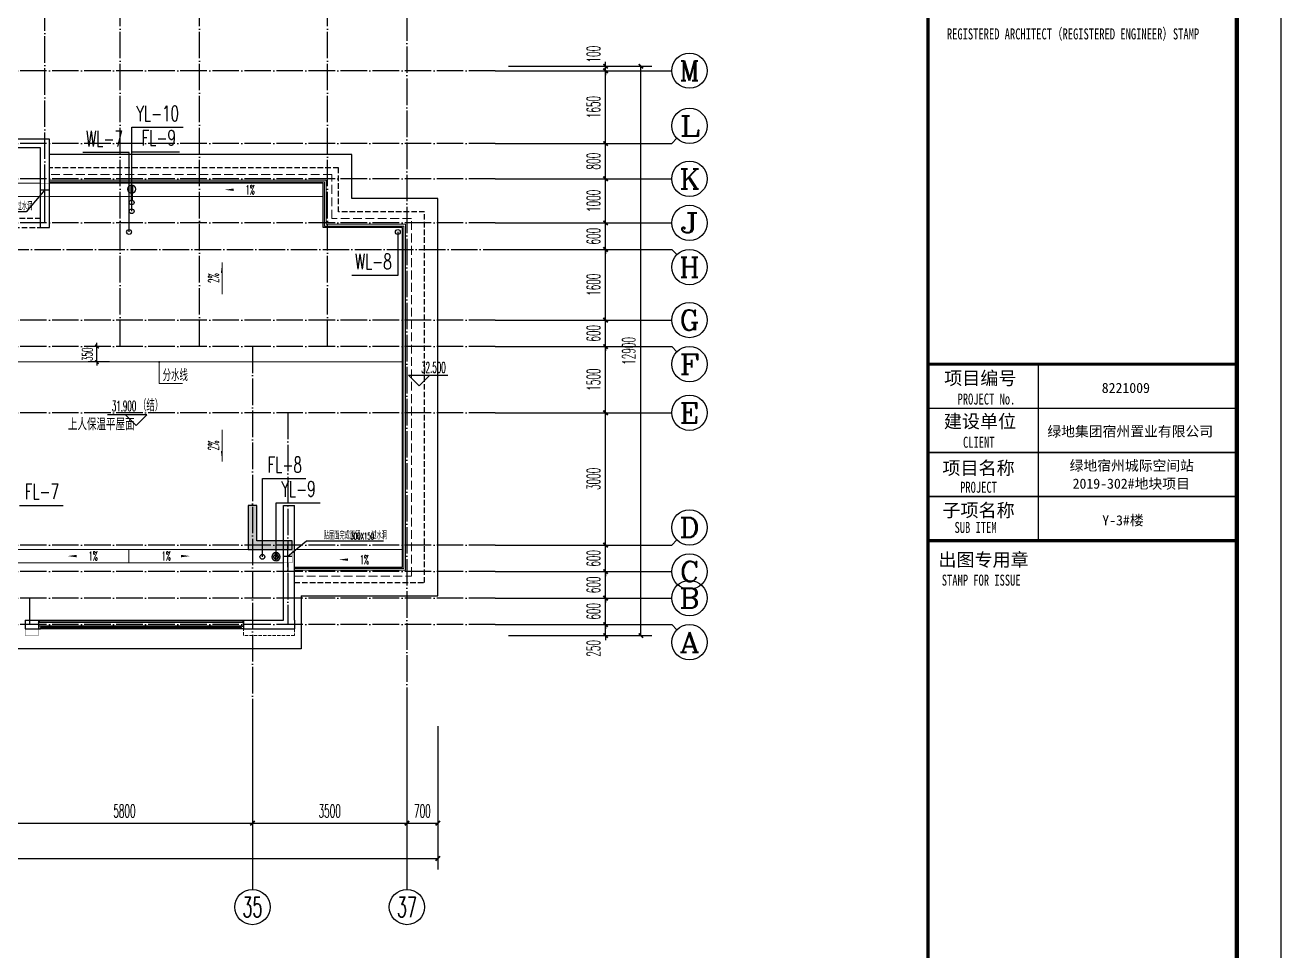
# Model space of a CAD drawing. Extents: x 27938 to 1507990, y 110129 to 923079.
# Drawn here: x 1046932 to 1075380, y 279221 to 300198 of the extents above; entities that cross this region are included whole.
import ezdxf
from ezdxf.enums import TextEntityAlignment as Align

# ---------------------------------------------------------------- set-up
doc = ezdxf.new("R2010")
doc.units = 0
doc.header["$LTSCALE"] = 1000
doc.header["$MEASUREMENT"] = 0
for name, pattern in [('#P_--_20B1_001_t3$0$DASH', [0.35, 0.25, -0.1]), ('__DASH', [0.35, 0.25, -0.1]), ('DASH', [0.35, 0.25, -0.1]), ('DOTE', [2.42, 2, -0.2, 0.02, -0.2])]:
    doc.linetypes.add(name, pattern=pattern)
for name, color, linetype in [('3-栏杆1', 135, 'Continuous'), ('AXIS', 3, 'Continuous'), ('AXIS_TEXT', 7, 'Continuous'), ('DIM_ELEV', 3, 'Continuous'), ('DIM_LEAD', 3, 'Continuous'), ('DIM_废水', 31, 'Continuous'), ('DIM_污水', 2, 'Continuous'), ('DIM_雨水', 4, 'Continuous'), ('DOTE', 1, 'Continuous'), ('EQUIP_雨水斗', 7, 'Continuous'), ('PIPE-雨水', 4, 'TG_Y'), ('PUB_HATCH', 8, 'Continuous'), ('PUB_TEXT', 4, 'Continuous'), ('ROOF', 4, 'Continuous'), ('S-COLU-LINE1', 6, 'Continuous'), ('VPIPE-废水', 31, 'Continuous'), ('VPIPE-污水', 2, 'W'), ('VPIPE-雨水', 4, 'Y'), ('WALL', 9, 'Continuous'), ('WINDOW', 4, 'Continuous'), ('图框', 140, 'Continuous'), ('图签文字', 147, 'Continuous'), ('机电标识类', 1, 'Continuous'), ('污水', 3, 'Continuous'), ('看线', 251, 'Continuous'), ('铝合金', 144, 'Continuous')]:
    doc.layers.add(name, color=color, linetype=linetype)
doc.layers.add('yichutu', color=7, linetype='Continuous', true_color=0xffffff, plot=False)
for name, color, linetype, lineweight in [('图签', 147, 'Continuous', 18), ('平面-排水沟', 86, 'Continuous', 15), ('平面-栏杆', 135, 'Continuous', 15), ('平面-看线', 45, 'Continuous', 15)]:
    doc.layers.add(name, color=color, linetype=linetype, lineweight=lineweight)
doc.styles.add('_TCH_AXIS', font='COMPLEX', dxfattribs={"bigfont": 'GBCBIG'})
doc.styles.add('_TCH_DIM', font='SIMPLEX.shx', dxfattribs={"width": 0.7, "bigfont": 'GBCBIG.shx'})
doc.styles.add('_TCH_DIM_T3', font='SIMPLEX.shx', dxfattribs={"width": 0.494118, "bigfont": 'GBCBIG.shx'})
doc.styles.add('_TWT_SERIAL', font='SIMPLEX', dxfattribs={"width": 0.8, "height": 3.5, "bigfont": 'HZTXT'})
doc.styles.add('COMPLEX', font='COMPLEX')
doc.styles.add('DIM_FONT_T3', font='SIMPLEX', dxfattribs={"width": 0.705882, "bigfont": 'GBCBIG'})
doc.styles.get("Standard").update_dxf_attribs({"font": 'gbenor.shx', "bigfont": 'gbcbig.shx'})
doc.styles.add('TG_LINETYPE', font='SIMPLEX', dxfattribs={"width": 0.8, "height": 3, "bigfont": 'HZTXT'})
doc.styles.add('宋体', font='', dxfattribs={"height": 50})
doc.styles.add('建筑图签-1', font='simhei.ttf', dxfattribs={"width": 0.7})
doc.styles.get('宋体').set_extended_font_data('SimSun')
doc.linetypes.add('TG_Y', pattern='A,2,-0.229,["Y",TG_LINETYPE,S=0.1,R=0,X=-0.229,Y=-0.15],0', length=2.229)
doc.linetypes.add('W', pattern='A,3,-0.2,["W",Standard,S=0.25,R=0,X=-0.1,Y=-0.115],-0.2', length=3.4)
doc.linetypes.add('Y', pattern='A,3,-0.2,["Y",Standard,S=0.25,R=0,X=-0.1,Y=-0.115],-0.2', length=3.4)
doc.dimstyles.new('_TCH_ARCH&&100', dxfattribs={"dimtxt": 297.5, "dimasz": 100, "dimexe": 250, "dimexo": 300, "dimgap": 126.25, "dimtad": 1, "dimdec": 0, "dimzin": 0, "dimdsep": 46, "dimtxsty": '_TCH_DIM_T3', "dimblk": 'ARCHTICK', "dimcen": 0.09, "dimclrt": 4, "dimazin": 2, "dimtfac": 1, "dimtdec": 0, "dimtix": 1, "dimtmove": 2, "dimatfit": 3, "dimfxl": 100, "dimtolj": 1, "dimtzin": 0, "dimarcsym": 0})
doc.dimstyles.new('_TCH_ARCH&&80', dxfattribs={"dimtxt": 238, "dimasz": 80, "dimexe": 200, "dimexo": 240, "dimgap": 101, "dimtad": 1, "dimdec": 0, "dimzin": 0, "dimdsep": 46, "dimtxsty": '_TCH_DIM_T3', "dimblk": 'ARCHTICK', "dimcen": 0.09, "dimclrt": 4, "dimazin": 2, "dimtfac": 1, "dimtdec": 0, "dimtix": 1, "dimtmove": 2, "dimatfit": 3, "dimfxl": 100, "dimtolj": 1, "dimtzin": 0, "dimarcsym": 0})

# ---------------------------------------------------------------- blocks, each defined once
blk = doc.blocks.new('TK')
at = {"layer": '图框'}
blk.add_lwpolyline([(465375, 548714), (549475, 548714), (549475, 489314), (465375, 489314)], close=True, dxfattribs=at)
blk.add_lwpolyline([(465375, 548714), (549475, 548714), (549475, 489314), (465375, 489314)], close=True, dxfattribs=at)
at = {"layer": '图框', "const_width": 100}
blk.add_lwpolyline([(548475, 490314), (548475, 547714), (467875, 547714), (467875, 490314)], close=True, dxfattribs=at)
at = {"layer": '图框'}
for points, const_width in [([(541480, 490314), (541480, 547714)], 70), ([(541480, 525414), (548480, 525414)], 70), ([(541480, 525414), (548480, 525414)], 70), ([(543980, 521414), (543980, 525414)], 35), ([(541480, 524414), (548480, 524414)], 35), ([(541480, 523414), (548480, 523414)], 35), ([(541480, 522414), (548480, 522414)], 35), ([(548480, 521414), (541480, 521414)], 70)]:
    blk.add_lwpolyline(points, dxfattribs=dict(at, const_width=const_width))
at = {"layer": '图框', "style": '建筑图签-1', "width": 0.7}
for s, p in [('REGISTERED ARCHITECT（REGISTERED ENGINEER）STAMP', (541909, 532772)), ('PROJECT No.', (542150, 524499, -1799)), ('CLIENT', (542274, 523520)), ('PROJECT', (542209, 522500)), ('SUB ITEM', (542082, 521589)), ('STAMP FOR ISSUE', (541793, 520395))]:
    blk.add_text(s, height=250, dxfattribs=at).set_placement(p)
at = {"layer": '图签', "color": 2, "style": '宋体'}
for s, height, p in [('8221009', 229.3, (545417, 524761)), ('绿地集团宿州置业有限公司', 229.34, (544185, 523776)), ('绿地宿州城际空间站', 229.3, (544690, 523001)), ('2019-302#地块项目', 229.34, (544757, 522592)), ('Y-3#楼', 229.3, (545429, 521761))]:
    blk.add_text(s, height=height, dxfattribs=at).set_placement(p)
at = {"layer": '图签文字', "color": 7, "style": '建筑图签-1'}
for s, p in [('项目编号', (541848, 524946)), ('建设单位', (541840, 523969)), ('项目名称', (541807, 522911)), ('子项名称', (541807, 521954)), ('出图专用章', (541716, 520832))]:
    blk.add_text(s, height=300, dxfattribs=at).set_placement(p)
blk = doc.blocks.new('GDGDGDSDA')
at = {"layer": 'DOTE', "color": 0, "linetype": 'DOTE', "ltscale": 0.3}
for p, q in [((461135, 370658), (461135, 376108)), ((462835, 367858), (462835, 376108)), ((464635, 367858), (464635, 376108)), ((467535, 367858), (467535, 376108)), ((469335, 376108), (469335, 359558)), ((471335, 374108), (417335, 374108)), ((471335, 372458), (417335, 372458)), ((471335, 371658), (417335, 371658)), ((471335, 370658), (417335, 370658)), ((417335, 370059), (471335, 370059)), ((471335, 368458), (417335, 368458)), ((471335, 367858), (417335, 367858)), ((465835, 367858), (465835, 359558)), ((471335, 366358), (417335, 366358)), ((471335, 363358), (417335, 363358)), ((466635, 363358), (466635, 362758)), ((471335, 362758), (417335, 362758)), ((471335, 362158), (417335, 362158)), ((460785, 362158), (460785, 361558)), ((471335, 361558), (417335, 361558))]:
    blk.add_line(p, q, dxfattribs=at)
blk = doc.blocks.new('GDGDGDGRGD')
at = {"linetype": '__DASH', "ltscale": 0.1}
blk.add_wipeout([(428917, 296115), (428717, 296115), (428717, 295815), (428917, 295815)], dxfattribs=at).dxf.layer = '污水'
at = {"layer": '机电标识类', "color": 250, "linetype": 'DASH', "ltscale": 400}
for p, q in [((428817, 295715), (428817, 296215)), ((428917, 295965), (428717, 295965))]:
    blk.add_line(p, q, dxfattribs=at)
at = {"layer": '污水', "linetype": '__DASH', "ltscale": 0.1, "const_width": 10}
blk.add_lwpolyline([(428917, 296115), (428717, 296115), (428717, 295815), (428917, 295815)], close=True, dxfattribs=at)
blk = doc.blocks.new('FGSDFHGFDADW')
at = {"layer": 'PUB_HATCH'}
blk.add_hatch(color=256, dxfattribs=at).paths.add_polyline_path([(582117, 288316), (583116, 288315), (583117, 288515), (582317, 288515), (582318, 289315), (582118, 289315)])
at = {"layer": 'S-COLU-LINE1'}
for p, q in [((582118, 289315), (582117, 288316)), ((582318, 289315), (582118, 289315)), ((582317, 288515), (582318, 289315)), ((583117, 288515), (582317, 288515)), ((583116, 288315), (583117, 288515)), ((582117, 288316), (583116, 288315))]:
    blk.add_line(p, q, dxfattribs=at)
blk = doc.blocks.new('yct-841-594-84100-59399.9999999999-100-1000.0')
at = {"layer": 'yichutu', "color": 7, "true_color": 0xffffff}
blk.add_lwpolyline([(0, 0), (0, 59400), (84100, 59400), (84100, 0)], close=True, dxfattribs=at)
blk = doc.blocks.new('_ArchTick')
at = {"color": 0, "linetype": 'ByBlock', "const_width": 0.4}
blk.add_lwpolyline([(-0.5, -0.5), (0.5, 0.5)], dxfattribs=at)
blk = doc.blocks.new('*D625')
at = {"layer": 'AXIS', "color": 0, "lineweight": -2}
for p, q in [((1055582, 284315), (1055582, 281865)), ((1056282, 284315), (1056282, 281865)), ((1055582, 282115), (1056282, 282115))]:
    blk.add_line(p, q, dxfattribs=at)
at = {"layer": 'Defpoints', "color": 0}
for p in [(1055582, 284615), (1056282, 284615), (1056282, 282115)]:
    blk.add_point(p, dxfattribs=at)
at = {"layer": 'AXIS', "color": 0, "lineweight": -2, "xscale": 100, "yscale": 100, "zscale": 100, "rotation": 180}
blk.add_blockref('_ArchTick', (1055582, 282115), dxfattribs=at)
at = {"layer": 'AXIS', "color": 0, "lineweight": -2, "xscale": 100, "yscale": 100, "zscale": 100}
blk.add_blockref('_ArchTick', (1056282, 282115), dxfattribs=at)
at = {"layer": 'AXIS', "color": 4, "insert": (1055932, 282390), "char_height": 297.5, "attachment_point": 5, "style": '_TCH_DIM_T3'}
blk.add_mtext('\\A1;700', dxfattribs=at)
blk = doc.blocks.new('*D626')
at = {"layer": 'AXIS', "color": 0, "lineweight": -2}
for p, q in [((1052082, 284315), (1052082, 281865)), ((1055582, 284315), (1055582, 281865)), ((1052082, 282115), (1055582, 282115))]:
    blk.add_line(p, q, dxfattribs=at)
at = {"layer": 'Defpoints', "color": 0}
for p in [(1052082, 284615), (1055582, 284615), (1055582, 282115)]:
    blk.add_point(p, dxfattribs=at)
at = {"layer": 'AXIS', "color": 0, "lineweight": -2, "xscale": 100, "yscale": 100, "zscale": 100, "rotation": 180}
blk.add_blockref('_ArchTick', (1052082, 282115), dxfattribs=at)
at = {"layer": 'AXIS', "color": 0, "lineweight": -2, "xscale": 100, "yscale": 100, "zscale": 100}
blk.add_blockref('_ArchTick', (1055582, 282115), dxfattribs=at)
at = {"layer": 'AXIS', "color": 4, "insert": (1053832, 282390), "char_height": 297.5, "attachment_point": 5, "style": '_TCH_DIM_T3'}
blk.add_mtext('\\A1;3500', dxfattribs=at)
blk = doc.blocks.new('*D627')
at = {"layer": 'AXIS', "color": 0, "lineweight": -2}
for p, q in [((1046282, 284315), (1046282, 281865)), ((1052082, 284315), (1052082, 281865)), ((1046282, 282115), (1052082, 282115))]:
    blk.add_line(p, q, dxfattribs=at)
at = {"layer": 'Defpoints', "color": 0}
for p in [(1046282, 284615), (1052082, 284615), (1052082, 282115)]:
    blk.add_point(p, dxfattribs=at)
at = {"layer": 'AXIS', "color": 0, "lineweight": -2, "xscale": 100, "yscale": 100, "zscale": 100, "rotation": 180}
blk.add_blockref('_ArchTick', (1046282, 282115), dxfattribs=at)
at = {"layer": 'AXIS', "color": 0, "lineweight": -2, "xscale": 100, "yscale": 100, "zscale": 100}
blk.add_blockref('_ArchTick', (1052082, 282115), dxfattribs=at)
at = {"layer": 'AXIS', "color": 4, "insert": (1049182, 282390), "char_height": 297.5, "attachment_point": 5, "style": '_TCH_DIM_T3'}
blk.add_mtext('\\A1;5800', dxfattribs=at)
blk = doc.blocks.new('*D632')
at = {"layer": 'Defpoints', "color": 0}
for p in [(1048560, 292915), (1049082, 292915), (1049082, 292565)]:
    blk.add_point(p, dxfattribs=at)
at = {"layer": '平面-排水沟', "color": 0, "lineweight": -2}
for p, q in [((1048842, 292915), (1048360, 292915)), ((1048560, 292915), (1048560, 292995)), ((1048560, 292565), (1048560, 292915)), ((1048842, 292565), (1048360, 292565)), ((1048560, 292565), (1048560, 292485))]:
    blk.add_line(p, q, dxfattribs=at)
at = {"layer": '平面-排水沟', "color": 0, "lineweight": -2, "xscale": 80, "yscale": 80, "zscale": 80}
for p, rotation in [((1048560, 292915), 270), ((1048560, 292565), 90)]:
    blk.add_blockref('_ArchTick', p, dxfattribs=dict(at, rotation=rotation))
at = {"layer": '平面-排水沟', "color": 4, "insert": (1048340, 292740), "char_height": 238, "attachment_point": 5, "rotation": 90, "style": '_TCH_DIM_T3'}
blk.add_mtext('\\A1;350', dxfattribs=at)
blk = doc.blocks.new('*D634')
at = {"layer": 'AXIS', "color": 0, "lineweight": -2}
for p, q in [((1057882, 286615), (1060332, 286615)), ((1060082, 286615), (1060082, 286715)), ((1060082, 286365), (1060082, 286615)), ((1057882, 286365), (1060332, 286365)), ((1060082, 286365), (1060082, 286265))]:
    blk.add_line(p, q, dxfattribs=at)
at = {"layer": 'Defpoints', "color": 0}
for p in [(1057582, 286615), (1060082, 286615), (1057582, 286365)]:
    blk.add_point(p, dxfattribs=at)
at = {"layer": 'AXIS', "color": 0, "lineweight": -2, "xscale": 100, "yscale": 100, "zscale": 100}
for p, rotation in [((1060082, 286615), 270), ((1060082, 286365), 90)]:
    blk.add_blockref('_ArchTick', p, dxfattribs=dict(at, rotation=rotation))
at = {"layer": 'AXIS', "color": 4, "insert": (1059807, 286076), "char_height": 297.5, "attachment_point": 5, "rotation": 90, "style": '_TCH_DIM_T3'}
blk.add_mtext('\\A1;250', dxfattribs=at)
blk = doc.blocks.new('*D635')
at = {"layer": 'AXIS', "color": 0, "lineweight": -2}
for p, q in [((1057882, 287215), (1060332, 287215)), ((1060082, 287215), (1060082, 287315)), ((1060082, 286615), (1060082, 287215)), ((1057882, 286615), (1060332, 286615)), ((1060082, 286615), (1060082, 286515))]:
    blk.add_line(p, q, dxfattribs=at)
at = {"layer": 'Defpoints', "color": 0}
for p in [(1057582, 287215), (1060082, 287215), (1057582, 286615)]:
    blk.add_point(p, dxfattribs=at)
at = {"layer": 'AXIS', "color": 0, "lineweight": -2, "xscale": 100, "yscale": 100, "zscale": 100}
for p, rotation in [((1060082, 287215), 270), ((1060082, 286615), 90)]:
    blk.add_blockref('_ArchTick', p, dxfattribs=dict(at, rotation=rotation))
at = {"layer": 'AXIS', "color": 4, "insert": (1059807, 286915), "char_height": 297.5, "attachment_point": 5, "rotation": 90, "style": '_TCH_DIM_T3'}
blk.add_mtext('\\A1;600', dxfattribs=at)
blk = doc.blocks.new('*D636')
at = {"layer": 'AXIS', "color": 0, "lineweight": -2}
for p, q in [((1060082, 287815), (1060082, 287915)), ((1057882, 287815), (1060332, 287815)), ((1060082, 287215), (1060082, 287815)), ((1057882, 287215), (1060332, 287215)), ((1060082, 287215), (1060082, 287115))]:
    blk.add_line(p, q, dxfattribs=at)
at = {"layer": 'Defpoints', "color": 0}
for p in [(1057582, 287815), (1060082, 287815), (1057582, 287215)]:
    blk.add_point(p, dxfattribs=at)
at = {"layer": 'AXIS', "color": 0, "lineweight": -2, "xscale": 100, "yscale": 100, "zscale": 100}
for p, rotation in [((1060082, 287815), 270), ((1060082, 287215), 90)]:
    blk.add_blockref('_ArchTick', p, dxfattribs=dict(at, rotation=rotation))
at = {"layer": 'AXIS', "color": 4, "insert": (1059807, 287515), "char_height": 297.5, "attachment_point": 5, "rotation": 90, "style": '_TCH_DIM_T3'}
blk.add_mtext('\\A1;600', dxfattribs=at)
blk = doc.blocks.new('*D637')
at = {"layer": 'AXIS', "color": 0, "lineweight": -2}
for p, q in [((1060082, 288415), (1060082, 288515)), ((1057882, 288415), (1060332, 288415)), ((1060082, 287815), (1060082, 288415)), ((1057882, 287815), (1060332, 287815)), ((1060082, 287815), (1060082, 287715))]:
    blk.add_line(p, q, dxfattribs=at)
at = {"layer": 'Defpoints', "color": 0}
for p in [(1057582, 288415), (1060082, 288415), (1057582, 287815)]:
    blk.add_point(p, dxfattribs=at)
at = {"layer": 'AXIS', "color": 0, "lineweight": -2, "xscale": 100, "yscale": 100, "zscale": 100}
for p, rotation in [((1060082, 288415), 270), ((1060082, 287815), 90)]:
    blk.add_blockref('_ArchTick', p, dxfattribs=dict(at, rotation=rotation))
at = {"layer": 'AXIS', "color": 4, "insert": (1059807, 288115), "char_height": 297.5, "attachment_point": 5, "rotation": 90, "style": '_TCH_DIM_T3'}
blk.add_mtext('\\A1;600', dxfattribs=at)
blk = doc.blocks.new('*D638')
at = {"layer": 'AXIS', "color": 0, "lineweight": -2}
for p, q in [((1057882, 291415), (1060332, 291415)), ((1060082, 288415), (1060082, 291415)), ((1057882, 288415), (1060332, 288415))]:
    blk.add_line(p, q, dxfattribs=at)
at = {"layer": 'Defpoints', "color": 0}
for p in [(1057582, 291415), (1060082, 291415), (1057582, 288415)]:
    blk.add_point(p, dxfattribs=at)
at = {"layer": 'AXIS', "color": 0, "lineweight": -2, "xscale": 100, "yscale": 100, "zscale": 100}
for p, rotation in [((1060082, 291415), 90), ((1060082, 288415), 270)]:
    blk.add_blockref('_ArchTick', p, dxfattribs=dict(at, rotation=rotation))
at = {"layer": 'AXIS', "color": 4, "insert": (1059807, 289915), "char_height": 297.5, "attachment_point": 5, "rotation": 90, "style": '_TCH_DIM_T3'}
blk.add_mtext('\\A1;3000', dxfattribs=at)
blk = doc.blocks.new('*D639')
at = {"layer": 'AXIS', "color": 0, "lineweight": -2}
for p, q in [((1057882, 292915), (1060332, 292915)), ((1060082, 291415), (1060082, 292915)), ((1057882, 291415), (1060332, 291415))]:
    blk.add_line(p, q, dxfattribs=at)
at = {"layer": 'Defpoints', "color": 0}
for p in [(1057582, 292915), (1060082, 292915), (1057582, 291415)]:
    blk.add_point(p, dxfattribs=at)
at = {"layer": 'AXIS', "color": 0, "lineweight": -2, "xscale": 100, "yscale": 100, "zscale": 100}
for p, rotation in [((1060082, 292915), 90), ((1060082, 291415), 270)]:
    blk.add_blockref('_ArchTick', p, dxfattribs=dict(at, rotation=rotation))
at = {"layer": 'AXIS', "color": 4, "insert": (1059807, 292165), "char_height": 297.5, "attachment_point": 5, "rotation": 90, "style": '_TCH_DIM_T3'}
blk.add_mtext('\\A1;1500', dxfattribs=at)
blk = doc.blocks.new('*D640')
at = {"layer": 'AXIS', "color": 0, "lineweight": -2}
for p, q in [((1060082, 293515), (1060082, 293615)), ((1057882, 293515), (1060332, 293515)), ((1060082, 292915), (1060082, 293515)), ((1057882, 292915), (1060332, 292915)), ((1060082, 292915), (1060082, 292815))]:
    blk.add_line(p, q, dxfattribs=at)
at = {"layer": 'Defpoints', "color": 0}
for p in [(1057582, 293515), (1060082, 293515), (1057582, 292915)]:
    blk.add_point(p, dxfattribs=at)
at = {"layer": 'AXIS', "color": 0, "lineweight": -2, "xscale": 100, "yscale": 100, "zscale": 100}
for p, rotation in [((1060082, 293515), 270), ((1060082, 292915), 90)]:
    blk.add_blockref('_ArchTick', p, dxfattribs=dict(at, rotation=rotation))
at = {"layer": 'AXIS', "color": 4, "insert": (1059807, 293215), "char_height": 297.5, "attachment_point": 5, "rotation": 90, "style": '_TCH_DIM_T3'}
blk.add_mtext('\\A1;600', dxfattribs=at)
blk = doc.blocks.new('*D641')
at = {"layer": 'AXIS', "color": 0, "lineweight": -2}
for p, q in [((1057882, 295116), (1060332, 295116)), ((1060082, 293515), (1060082, 295116)), ((1057882, 293515), (1060332, 293515))]:
    blk.add_line(p, q, dxfattribs=at)
at = {"layer": 'Defpoints', "color": 0}
for p in [(1057582, 295116), (1060082, 295116), (1057582, 293515)]:
    blk.add_point(p, dxfattribs=at)
at = {"layer": 'AXIS', "color": 0, "lineweight": -2, "xscale": 100, "yscale": 100, "zscale": 100}
for p, rotation in [((1060082, 295116), 90), ((1060082, 293515), 270)]:
    blk.add_blockref('_ArchTick', p, dxfattribs=dict(at, rotation=rotation))
at = {"layer": 'AXIS', "color": 4, "insert": (1059807, 294315), "char_height": 297.5, "attachment_point": 5, "rotation": 90, "style": '_TCH_DIM_T3'}
blk.add_mtext('\\A1;1600', dxfattribs=at)
blk = doc.blocks.new('*D642')
at = {"layer": 'AXIS', "color": 0, "lineweight": -2}
for p, q in [((1057882, 295715), (1060332, 295715)), ((1060082, 295715), (1060082, 295815)), ((1060082, 295116), (1060082, 295715)), ((1057882, 295116), (1060332, 295116)), ((1060082, 295116), (1060082, 295016))]:
    blk.add_line(p, q, dxfattribs=at)
at = {"layer": 'Defpoints', "color": 0}
for p in [(1057582, 295715), (1060082, 295715), (1057582, 295116)]:
    blk.add_point(p, dxfattribs=at)
at = {"layer": 'AXIS', "color": 0, "lineweight": -2, "xscale": 100, "yscale": 100, "zscale": 100}
for p, rotation in [((1060082, 295715), 270), ((1060082, 295116), 90)]:
    blk.add_blockref('_ArchTick', p, dxfattribs=dict(at, rotation=rotation))
at = {"layer": 'AXIS', "color": 4, "insert": (1059807, 295415), "char_height": 297.5, "attachment_point": 5, "rotation": 90, "style": '_TCH_DIM_T3'}
blk.add_mtext('\\A1;600', dxfattribs=at)
blk = doc.blocks.new('*D643')
at = {"layer": 'AXIS', "color": 0, "lineweight": -2}
for p, q in [((1057882, 296715), (1060332, 296715)), ((1060082, 295715), (1060082, 296715)), ((1057882, 295715), (1060332, 295715))]:
    blk.add_line(p, q, dxfattribs=at)
at = {"layer": 'Defpoints', "color": 0}
for p in [(1057582, 296715), (1060082, 296715), (1057582, 295715)]:
    blk.add_point(p, dxfattribs=at)
at = {"layer": 'AXIS', "color": 0, "lineweight": -2, "xscale": 100, "yscale": 100, "zscale": 100}
for p, rotation in [((1060082, 296715), 90), ((1060082, 295715), 270)]:
    blk.add_blockref('_ArchTick', p, dxfattribs=dict(at, rotation=rotation))
at = {"layer": 'AXIS', "color": 4, "insert": (1059807, 296215), "char_height": 297.5, "attachment_point": 5, "rotation": 90, "style": '_TCH_DIM_T3'}
blk.add_mtext('\\A1;1000', dxfattribs=at)
blk = doc.blocks.new('*D644')
at = {"layer": 'AXIS', "color": 0, "lineweight": -2}
for p, q in [((1057882, 297515), (1060332, 297515)), ((1060082, 296715), (1060082, 297515)), ((1057882, 296715), (1060332, 296715))]:
    blk.add_line(p, q, dxfattribs=at)
at = {"layer": 'Defpoints', "color": 0}
for p in [(1057582, 297515), (1060082, 297515), (1057582, 296715)]:
    blk.add_point(p, dxfattribs=at)
at = {"layer": 'AXIS', "color": 0, "lineweight": -2, "xscale": 100, "yscale": 100, "zscale": 100}
for p, rotation in [((1060082, 297515), 90), ((1060082, 296715), 270)]:
    blk.add_blockref('_ArchTick', p, dxfattribs=dict(at, rotation=rotation))
at = {"layer": 'AXIS', "color": 4, "insert": (1059807, 297115), "char_height": 297.5, "attachment_point": 5, "rotation": 90, "style": '_TCH_DIM_T3'}
blk.add_mtext('\\A1;800', dxfattribs=at)
blk = doc.blocks.new('*D645')
at = {"layer": 'AXIS', "color": 0, "lineweight": -2}
for p, q in [((1057882, 299165), (1060332, 299165)), ((1060082, 297515), (1060082, 299165)), ((1057882, 297515), (1060332, 297515))]:
    blk.add_line(p, q, dxfattribs=at)
at = {"layer": 'Defpoints', "color": 0}
for p in [(1057582, 299165), (1060082, 299165), (1057582, 297515)]:
    blk.add_point(p, dxfattribs=at)
at = {"layer": 'AXIS', "color": 0, "lineweight": -2, "xscale": 100, "yscale": 100, "zscale": 100}
for p, rotation in [((1060082, 299165), 90), ((1060082, 297515), 270)]:
    blk.add_blockref('_ArchTick', p, dxfattribs=dict(at, rotation=rotation))
at = {"layer": 'AXIS', "color": 4, "insert": (1059807, 298340), "char_height": 297.5, "attachment_point": 5, "rotation": 90, "style": '_TCH_DIM_T3'}
blk.add_mtext('\\A1;1650', dxfattribs=at)
blk = doc.blocks.new('*D646')
at = {"layer": 'AXIS', "color": 0, "lineweight": -2}
for p, q in [((1060082, 299265), (1060082, 299365)), ((1057882, 299265), (1060332, 299265)), ((1057882, 299165), (1060332, 299165)), ((1060082, 299165), (1060082, 299265)), ((1060082, 299165), (1060082, 299065))]:
    blk.add_line(p, q, dxfattribs=at)
at = {"layer": 'Defpoints', "color": 0}
for p in [(1057582, 299265), (1057582, 299165), (1060082, 299265)]:
    blk.add_point(p, dxfattribs=at)
at = {"layer": 'AXIS', "color": 0, "lineweight": -2, "xscale": 100, "yscale": 100, "zscale": 100}
for p, rotation in [((1060082, 299265), 270), ((1060082, 299165), 90)]:
    blk.add_blockref('_ArchTick', p, dxfattribs=dict(at, rotation=rotation))
at = {"layer": 'AXIS', "color": 4, "insert": (1059807, 299540), "char_height": 297.5, "attachment_point": 5, "rotation": 90, "style": '_TCH_DIM_T3'}
blk.add_mtext('\\A1;100', dxfattribs=at)
blk = doc.blocks.new('*D647')
at = {"layer": 'AXIS', "color": 0, "lineweight": -2}
for p, q in [((1057882, 299265), (1061132, 299265)), ((1060882, 286365), (1060882, 299265)), ((1057882, 286365), (1061132, 286365))]:
    blk.add_line(p, q, dxfattribs=at)
at = {"layer": 'Defpoints', "color": 0}
for p in [(1057582, 299265), (1060882, 299265), (1057582, 286365)]:
    blk.add_point(p, dxfattribs=at)
at = {"layer": 'AXIS', "color": 0, "lineweight": -2, "xscale": 100, "yscale": 100, "zscale": 100}
for p, rotation in [((1060882, 299265), 90), ((1060882, 286365), 270)]:
    blk.add_blockref('_ArchTick', p, dxfattribs=dict(at, rotation=rotation))
at = {"layer": 'AXIS', "color": 4, "insert": (1060607, 292815), "char_height": 297.5, "attachment_point": 5, "rotation": 90, "style": '_TCH_DIM_T3'}
blk.add_mtext('\\A1;12900', dxfattribs=at)
blk = doc.blocks.new('*D694')
at = {"layer": 'AXIS', "color": 0, "lineweight": -2}
for p, q in [((1004882, 284315), (1004882, 281065)), ((1056282, 284315), (1056282, 281065)), ((1004882, 281315), (1056282, 281315))]:
    blk.add_line(p, q, dxfattribs=at)
at = {"layer": 'Defpoints', "color": 0}
for p in [(1004882, 284615), (1056282, 284615), (1056282, 281315)]:
    blk.add_point(p, dxfattribs=at)
at = {"layer": 'AXIS', "color": 0, "lineweight": -2, "xscale": 100, "yscale": 100, "zscale": 100, "rotation": 180}
blk.add_blockref('_ArchTick', (1004882, 281315), dxfattribs=at)
at = {"layer": 'AXIS', "color": 0, "lineweight": -2, "xscale": 100, "yscale": 100, "zscale": 100}
blk.add_blockref('_ArchTick', (1056282, 281315), dxfattribs=at)
at = {"layer": 'AXIS', "color": 4, "insert": (1030582, 281590), "char_height": 297.5, "attachment_point": 5, "style": '_TCH_DIM_T3'}
blk.add_mtext('\\A1;51400', dxfattribs=at)
blk = doc.blocks.new('_AXISO')
blk.add_circle((0, 0), 0.5)
at = {"layer": 'AXIS_TEXT', "style": 'COMPLEX', "width": 1.041667}
blk.add_attdef('A', text='', height=0.56, dxfattribs=at).set_placement((-0.25, -0.28), (0.25, -0.28), align=Align.FIT)
blk = doc.blocks.new('$TwtSys$00000139')
at = {"color": 7}
for p, q in [((-19, 92, 0), (-19, -92, 0)), ((19, 92, 0), (19, -92, 0))]:
    blk.add_line(p, q, dxfattribs=at)
blk.add_circle((0, 0, 0), 93.8)

msp = doc.modelspace()

# ---------------------------------------------------------------- hatches: boundary and pattern name
at = {"layer": '平面-排水沟'}
for points in [[(1051398.3, 294822.1), (1051398.3, 294582.1), (1051366.3, 294582.1)], [(1051398.3, 290308.6), (1051398.3, 290548.6), (1051366.3, 290548.6)]]:
    msp.add_hatch(color=8, dxfattribs=at).paths.add_polyline_path(points)

# ---------------------------------------------------------------- linework, layer by layer
at = {"color": 8, "const_width": 8}
msp.add_lwpolyline([(1047232.2, 286515.4), (1047232.2, 286365.4), (1046932.2, 286365.4), (1046932.2, 286515.4)], dxfattribs=at)
at = {"layer": '3-栏杆1', "color": 8}
for p, q in [((1047252.5, 286697.6), (1047232.2, 286715.4)), ((1047232.2, 286715.4), (1047252.5, 286697.6)), ((1047232.2, 286648.4), (1047252.5, 286668.3)), ((1051862, 286697.5), (1047252.5, 286697.6)), ((1047252.5, 286697.6), (1047252.5, 286668.3)), ((1047252.5, 286668.3), (1051862, 286668.2)), ((1051862, 286697.6), (1051882.2, 286715.4)), ((1051882.2, 286715.4), (1051862, 286697.6)), ((1051862, 286697.6), (1051862, 286668.3)), ((1051862, 286668.3), (1051882.2, 286648.4)), ((1051882.2, 286648.4), (1051862, 286668.3))]:
    msp.add_line(p, q, dxfattribs=at)
at = {"layer": 'AXIS', "color": 8}
for p, q in [((1057582.2, 299165.4), (1061582.2, 299165.4)), ((1061699.4, 297632.5), (1061582.2, 297515.4)), ((1057582.2, 297515.4), (1061582.2, 297515.4)), ((1057582.2, 296715.4), (1061582.2, 296715.4)), ((1057582.2, 295715.4), (1061582.2, 295715.4)), ((1057582.2, 295115.6), (1061582.2, 295115.6)), ((1061699.4, 294998.5), (1061582.2, 295115.6)), ((1057582.2, 293515.4), (1061582.2, 293515.4)), ((1057582.2, 292915.4), (1061582.2, 292915.4)), ((1061699.4, 292798.2), (1061582.2, 292915.4)), ((1057582.2, 291415.4), (1061582.2, 291415.4)), ((1061699.4, 288532.5), (1061582.2, 288415.4)), ((1057582.2, 288415.4), (1061582.2, 288415.4)), ((1057582.2, 287815.4), (1061582.2, 287815.4)), ((1057582.2, 287215.4), (1061582.2, 287215.4)), ((1057582.2, 286615.4), (1061582.2, 286615.4)), ((1061699.4, 286498.2), (1061582.2, 286615.4)), ((1052082.2, 284615.4), (1052082.2, 280615.4)), ((1055582.2, 284615.4), (1055582.2, 280615.4))]:
    msp.add_line(p, q, dxfattribs=at)
at = {"layer": 'DIM_ELEV', "color": 8}
for p, q in [((1055859.3, 292024.5), (1055619.3, 292264.5)), ((1055619.3, 292264.5), (1056511.6, 292264.5)), ((1055859.3, 292024.5), (1056099.3, 292264.5)), ((1049688.6, 291367.3), (1048796.4, 291367.3)), ((1049448.6, 291127.3), (1049208.6, 291367.3)), ((1049448.6, 291127.3), (1049688.6, 291367.3))]:
    msp.add_line(p, q, dxfattribs=at)
at = {"layer": 'DIM_LEAD', "color": 8}
for p, q in [((1046955.8, 295969), (1045626.6, 295969)), ((1053306.3, 288510.9), (1055051.8, 288510.9))]:
    msp.add_line(p, q, dxfattribs=at)
at = {"layer": 'DIM_废水'}
for p, q in [((1049347.2, 295980.4), (1049347.2, 297328.7)), ((1049347.2, 297328.7), (1050430, 297328.7)), ((1052307.2, 288150.4), (1052307.2, 289922.9)), ((1052307.2, 289922.9), (1053295, 289922.9)), ((1046807.2, 289316.2), (1047795, 289316.2))]:
    msp.add_line(p, q, dxfattribs=at)
at = {"layer": 'DIM_污水'}
for p, q in [((1049287.4, 297309.2), (1048241.9, 297309.2)), ((1049287.4, 295510.4), (1049287.4, 297309.2)), ((1055377.1, 295510.4), (1055377.1, 294526.9)), ((1055377.1, 294526.9), (1054331.6, 294526.9))]:
    msp.add_line(p, q, dxfattribs=at)
at = {"layer": 'DIM_雨水'}
for p, q in [((1049347.2, 296180.4), (1049347.2, 297881.6)), ((1049347.2, 297881.6), (1050511.3, 297881.6)), ((1052617.2, 288150.4), (1052617.2, 289372.9)), ((1052617.2, 289372.9), (1053614.6, 289372.9))]:
    msp.add_line(p, q, dxfattribs=at)
at = {"layer": 'DOTE', "color": 169, "linetype": 'DOTE', "ltscale": 0.3}
msp.add_line((1052882.2, 291415.4), (1052882.2, 286615.4), dxfattribs=at)
at = {"layer": 'PIPE-雨水', "const_width": 55}
msp.add_lwpolyline([(1049347.2, 296235.4), (1049347.2, 296386.6)], dxfattribs=at)
at = {"layer": 'VPIPE-废水'}
for centre in [(1049347.2, 295980.4), (1052307.2, 288150.4)]:
    msp.add_circle(centre, 55, dxfattribs=at)
at = {"layer": 'VPIPE-污水'}
for centre in [(1049287.4, 295510.4), (1055377.1, 295510.4)]:
    msp.add_circle(centre, 55, dxfattribs=at)
at = {"layer": 'VPIPE-雨水'}
msp.add_circle((1049347.2, 296180.4), 55, dxfattribs=at)
at = {"layer": 'WALL', "color": 8}
for p, q in [((1047482.2, 297615.4), (1045382.2, 297615.4)), ((1047282.2, 297415.4), (1045282.2, 297415.4)), ((1047282.2, 295615.4), (1047482.2, 295615.4)), ((1052782.2, 289315.4), (1053032.2, 289315.4)), ((1046932.2, 286715.4), (1047232.2, 286715.4)), ((1046932.2, 286715.4), (1046932.2, 286515.4)), ((1046932.2, 286515.4), (1047232.2, 286515.4)), ((1047232.2, 286715.4), (1047232.2, 286515.4)), ((1051882.2, 286715.4), (1052782.2, 286715.4)), ((1051882.2, 286715.4), (1051882.2, 286515.4)), ((1051882.2, 286515.4), (1052882.2, 286515.4)), ((1052882.2, 286515.4), (1053032.2, 286515.4)), ((1053032.2, 286715.4), (1053032.2, 286715.4)), ((1053032.2, 286715.4), (1053032.2, 286515.4))]:
    msp.add_line(p, q, dxfattribs=at)
at = {"layer": 'WINDOW', "color": 8, "linetype": 'DASH', "ltscale": 0.5}
for p, q in [((1047282.2, 295815.4), (1044582.2, 295815.4)), ((1044582.2, 295615.4), (1047282.2, 295615.4))]:
    msp.add_line(p, q, dxfattribs=at)
at = {"layer": '平面-排水沟', "color": 8}
for p, q in [((1047282.2, 296615.4), (1044582.2, 296615.4)), ((1044582.2, 296315.4), (1053682.2, 296315.4)), ((1044432.2, 292565.4), (1055482.2, 292565.4)), ((1049966.8, 292565.4), (1049966.8, 292076)), ((1049966.8, 292076), (1050494.9, 292076)), ((1049282.2, 288015.1), (1049282.2, 288315.1))]:
    msp.add_line(p, q, dxfattribs=at)
for points in [[(1051858.2, 296467.5, 0, 0, 0), (1051450.4, 296467.5, 0, 56, 0), (1051660.4, 296467.5, 0, 0, 0)], [(1048300.7, 288167.2, 0, 0, 0), (1047892.9, 288167.2, 0, 56, 0), (1048102.9, 288167.2, 0, 0, 0)], [(1050263.7, 288167.2, 0, 0, 0), (1050671.5, 288167.2, 0, 56, 0), (1050461.5, 288167.2, 0, 0, 0)], [(1054445.4, 288086.4, 0, 0, 0), (1054037.6, 288086.4, 0, 56, 0), (1054247.6, 288086.4, 0, 0, 0)]]:
    msp.add_lwpolyline(points, format="xyseb", dxfattribs=at)
for points in [[(1051398.3, 294102), (1051398.3, 294822.1)], [(1051398.3, 291028.7), (1051398.3, 290308.6)]]:
    msp.add_lwpolyline(points, dxfattribs=at)
at = {"layer": '平面-排水沟', "color": 8, "const_width": 21.3}
msp.add_lwpolyline([(1049966.8, 292576, 1), (1049966.8, 292554.7, 1)], format="xyb", close=True, dxfattribs=at)
at = {"layer": '平面-看线', "color": 8}
msp.add_line((1047232.2, 286715.4), (1051882.2, 286715.4), dxfattribs=at)
at = {"layer": '平面-看线', "color": 8, "linetype": 'DASH', "ltscale": 0.3}
msp.add_lwpolyline([(1053032.2, 286515.4), (1053032.2, 286365.4), (1051882.2, 286365.4), (1051882.2, 286515.4)], dxfattribs=at)
at = {"layer": '看线', "color": 8}
msp.add_lwpolyline([(1053182.2, 287265.4), (1053182.2, 286065.4), (1032982.2, 286065.4), (1032982.2, 287565.4), (1030582.2, 287565.4)], dxfattribs=at)
at = {"layer": '铝合金', "color": 8}
for points in [[(1047262.3, 286575.4), (1047232.3, 286575.4), (1047232.2, 286515.4), (1047282.2, 286515.3), (1047282.3, 286545.3)], [(1047232.3, 286545.4), (1047232.2, 286515.4), (1047282.2, 286515.3), (1047282.2, 286525.3), (1047282.2, 286525.3), (1047282.3, 286545.4)], [(1051852.3, 286575.4), (1047262.3, 286575.4)], [(1051832.2, 286515.4), (1047282.2, 286515.4)], [(1051832.3, 286545.4), (1047282.3, 286545.4)], [(1051852.3, 286575.4), (1051882.3, 286575.4), (1051882.2, 286515.4), (1051832.2, 286515.4), (1051832.3, 286545.4)], [(1051882.3, 286545.4), (1051882.2, 286515.4), (1051832.2, 286515.4), (1051832.2, 286525.4), (1051832.2, 286525.4), (1051832.3, 286545.4)]]:
    msp.add_lwpolyline(points, dxfattribs=at)

# ---------------------------------------------------------------- block references
msp.add_blockref('TK', (525904.8, -232898.5))
at = {"layer": 'AXIS', "color": 8}
ref = msp.add_blockref('_AXISO', (1061982.2, 299165.4), dxfattribs=dict(at, xscale=800, yscale=800, zscale=800))
ref.add_attrib('A', 'M', dxfattribs={"layer": 'AXIS_TEXT', "color": 8, "ltscale": 0.5, "height": 452.5, "style": '_TCH_AXIS'}).set_placement((1061756, 298939.1), (1062208.5, 298939.1), align=Align.FIT)
ref = msp.add_blockref('_AXISO', (1061982.2, 297915.4), dxfattribs=dict(at, xscale=800, yscale=800, zscale=800))
ref.add_attrib('A', 'L', dxfattribs={"layer": 'AXIS_TEXT', "color": 8, "ltscale": 0.5, "height": 452.5, "style": '_TCH_AXIS', "width": 1.4}).set_placement((1061756, 297689.1), (1062208.5, 297689.1), align=Align.FIT)
ref = msp.add_blockref('_AXISO', (1061982.2, 296715.4), dxfattribs=dict(at, xscale=800, yscale=800, zscale=800))
ref.add_attrib('A', 'K', dxfattribs={"layer": 'AXIS_TEXT', "color": 8, "ltscale": 0.5, "height": 452.5, "style": '_TCH_AXIS', "width": 1.105263}).set_placement((1061756, 296489.1), (1062208.5, 296489.1), align=Align.FIT)
ref = msp.add_blockref('_AXISO', (1061982.2, 295715.4), dxfattribs=dict(at, xscale=800, yscale=800, zscale=800))
ref.add_attrib('A', 'J', dxfattribs={"layer": 'AXIS_TEXT', "color": 8, "ltscale": 0.5, "height": 452.5, "style": '_TCH_AXIS', "width": 1.909091}).set_placement((1061756, 295489.1), (1062208.5, 295489.1), align=Align.FIT)
ref = msp.add_blockref('_AXISO', (1061982.2, 294715.6), dxfattribs=dict(at, xscale=800, yscale=800, zscale=800))
ref.add_attrib('A', 'H', dxfattribs={"layer": 'AXIS_TEXT', "color": 8, "ltscale": 0.5, "height": 452.5, "style": '_TCH_AXIS', "width": 1.05}).set_placement((1061756, 294489.4), (1062208.5, 294489.4), align=Align.FIT)
ref = msp.add_blockref('_AXISO', (1061982.2, 293515.4), dxfattribs=dict(at, xscale=800, yscale=800, zscale=800))
ref.add_attrib('A', 'G', dxfattribs={"layer": 'AXIS_TEXT', "color": 8, "ltscale": 0.5, "height": 452.5, "style": '_TCH_AXIS', "width": 1.166667}).set_placement((1061756, 293289.1), (1062208.5, 293289.1), align=Align.FIT)
ref = msp.add_blockref('_AXISO', (1061982.2, 292515.4), dxfattribs=dict(at, xscale=800, yscale=800, zscale=800))
ref.add_attrib('A', 'F', dxfattribs={"layer": 'AXIS_TEXT', "color": 8, "ltscale": 0.5, "height": 452.5, "style": '_TCH_AXIS', "width": 1.3125}).set_placement((1061756, 292289.1), (1062208.5, 292289.1), align=Align.FIT)
ref = msp.add_blockref('_AXISO', (1061982.2, 291415.4), dxfattribs=dict(at, xscale=800, yscale=800, zscale=800))
ref.add_attrib('A', 'E', dxfattribs={"layer": 'AXIS_TEXT', "color": 8, "ltscale": 0.5, "height": 452.5, "style": '_TCH_AXIS', "width": 1.3125}).set_placement((1061756, 291189.1), (1062208.5, 291189.1), align=Align.FIT)
ref = msp.add_blockref('_AXISO', (1061982.2, 288815.4), dxfattribs=dict(at, xscale=800, yscale=800, zscale=800))
ref.add_attrib('A', 'D', dxfattribs={"layer": 'AXIS_TEXT', "color": 8, "ltscale": 0.5, "height": 452.5, "style": '_TCH_AXIS', "width": 1.235294}).set_placement((1061756, 288589.1), (1062208.5, 288589.1), align=Align.FIT)
ref = msp.add_blockref('_AXISO', (1061982.2, 287815.4), dxfattribs=dict(at, xscale=800, yscale=800, zscale=800))
ref.add_attrib('A', 'C', dxfattribs={"layer": 'AXIS_TEXT', "color": 8, "ltscale": 0.5, "height": 452.5, "style": '_TCH_AXIS', "width": 1.4}).set_placement((1061756, 287589.1), (1062208.5, 287589.1), align=Align.FIT)
ref = msp.add_blockref('_AXISO', (1061982.2, 287215.4), dxfattribs=dict(at, xscale=800, yscale=800, zscale=800))
ref.add_attrib('A', 'B', dxfattribs={"layer": 'AXIS_TEXT', "color": 8, "ltscale": 0.5, "height": 452.5, "style": '_TCH_AXIS', "width": 1.235294}).set_placement((1061756, 286989.1), (1062208.5, 286989.1), align=Align.FIT)
ref = msp.add_blockref('_AXISO', (1061982.2, 286215.4), dxfattribs=dict(at, xscale=800, yscale=800, zscale=800))
ref.add_attrib('A', 'A', dxfattribs={"layer": 'AXIS_TEXT', "color": 8, "ltscale": 0.5, "height": 452.5, "style": '_TCH_AXIS', "width": 1.166667}).set_placement((1061756, 285989.1), (1062208.5, 285989.1), align=Align.FIT)
ref = msp.add_blockref('_AXISO', (1052082.2, 280215.4), dxfattribs=dict(at, xscale=800, yscale=800, zscale=800))
ref.add_attrib('A', '35', dxfattribs={"layer": 'AXIS_TEXT', "color": 8, "ltscale": 0.5, "height": 452.55, "style": '_TCH_AXIS', "width": 0.636364}).set_placement((1051856, 279989.1), (1052308.5, 279989.1), align=Align.FIT)
ref = msp.add_blockref('_AXISO', (1055582.2, 280215.4), dxfattribs=dict(at, xscale=800, yscale=800, zscale=800))
ref.add_attrib('A', '37', dxfattribs={"layer": 'AXIS_TEXT', "color": 8, "ltscale": 0.5, "height": 452.55, "style": '_TCH_AXIS', "width": 0.636364}).set_placement((1055356, 279989.1), (1055808.5, 279989.1), align=Align.FIT)
at = {"layer": 'DOTE', "color": 169}
msp.add_blockref('GDGDGDSDA', (586247.4, -74943), dxfattribs=at)
at = {"layer": 'EQUIP_雨水斗', "yscale": -1, "rotation": 180.0000000000329}
msp.add_blockref('$TwtSys$00000139', (1049347.2, 296480.4), dxfattribs=at)

# ---------------------------------------------------------------- texts
at = {"layer": 'DIM_ELEV', "color": 7, "style": '_TCH_DIM', "width": 0.494118}
msp.add_text('32.500', height=238, dxfattribs=at).set_placement((1055905.2, 292320.5))
at = {"layer": 'DIM_ELEV', "color": 8, "style": '_TCH_DIM'}
for s, height, width, p in [('31.900', 238, 0.494118, (1048897.2, 291447.4)), ('（结）', 270.07, 0.7, (1049490.8, 291447.4))]:
    msp.add_text(s, height=height, dxfattribs=dict(at, width=width)).set_placement(p)
at = {"layer": 'DIM_LEAD', "color": 7, "style": '_TCH_DIM'}
for s, height, width, p in [('过水洞', 168.79, 0.7, (1046739.7, 296004)), ('贴屋面完成面留', 168.79, 0.7, (1053697.6, 288545.9)), ('300X150', 148.75, 0.494118, (1054299.7, 288545.9)), ('过水洞', 168.79, 0.7, (1054775.7, 288545.9))]:
    msp.add_text(s, height=height, dxfattribs=dict(at, width=width)).set_placement(p)
at = {"layer": 'DIM_废水', "color": 7, "style": '_TWT_SERIAL', "width": 0.64}
for s, p in [('FL-9', (1049570.7, 297468.7)), ('FL-8', (1052425, 290062.9)), ('FL-7', (1046925, 289456.2))]:
    msp.add_text(s, height=350, dxfattribs=at).set_placement(p)
at = {"layer": 'DIM_污水', "color": 7, "style": '_TWT_SERIAL', "width": 0.64}
for s, p in [('WL-7', (1048311.9, 297449.2)), ('WL-8', (1054401.6, 294666.9))]:
    msp.add_text(s, height=350, dxfattribs=at).set_placement(p)
at = {"layer": 'DIM_雨水', "color": 7, "style": '_TWT_SERIAL', "width": 0.64}
for s, p in [('YL-10', (1049449.3, 298021.6)), ('YL-9', (1052733.9, 289512.9))]:
    msp.add_text(s, height=350, dxfattribs=at).set_placement(p)
at = {"layer": 'PUB_TEXT', "color": 8}
msp.add_text('上人保温平屋面', height=270.07, dxfattribs=at).set_placement((1047900.2, 291018))
at = {"layer": '平面-排水沟', "color": 7}
for s, height, style, width, p in [('1%', 208.25, '_TCH_DIM', 0.494118, (1051928.3, 296363.4)), ('分水线', 270.07, 'DIM_FONT_T3', 0.705882, (1050047.9, 292132)), ('1%', 208.25, '_TCH_DIM', 0.494118, (1048370.8, 288063.1)), ('1%', 208.25, '_TCH_DIM', 0.494118, (1050027.1, 288063.1)), ('1%', 208.25, '_TCH_DIM', 0.494118, (1054515.5, 287982.3))]:
    msp.add_text(s, height=height, dxfattribs=dict(at, style=style, width=width)).set_placement(p)
at = {"layer": '平面-排水沟', "color": 7, "style": '_TCH_DIM', "width": 0.494118}
for rotation, p in [(90.0006, (1051318.2, 294355.7)), (89.99939, (1051318.2, 290562.3))]:
    msp.add_text('2%', height=238, rotation=rotation, dxfattribs=at).set_placement(p)

# ---------------------------------------------------------------- dimensions: what is measured, and where the dimension line sits
at = {"layer": 'AXIS', "color": 8}
for base, p1, p2, picture, middle in [((1060082.2, 299265.4), (1057582.2, 299165.4), (1057582.2, 299265.4), '*D646', (1059807.2, 299540.4)), ((1060082.2, 286615.4), (1057582.2, 286365.4), (1057582.2, 286615.4), '*D634', (1059807.2, 286076.4))]:
    dim = msp.add_linear_dim(base=base, p1=p1, p2=p2, angle=90, dimstyle='_TCH_ARCH&&100', dxfattribs=at)
    dim.commit()
    dim.dimension.update_dxf_attribs({"geometry": picture, "text_midpoint": middle, "dimtype": 129})
for p1, p2, distance, picture, middle in [((1057582.2, 286365.4), (1057582.2, 299265.4), -3300, '*D647', (1060607.2, 292815.4)), ((1057582.2, 297515.4), (1057582.2, 299165.4), -2500, '*D645', (1059807.2, 298340.4)), ((1057582.2, 296715.4), (1057582.2, 297515.4), -2500, '*D644', (1059807.2, 297115.4)), ((1057582.2, 295715.4), (1057582.2, 296715.4), -2500, '*D643', (1059807.2, 296215.4)), ((1057582.2, 295115.6), (1057582.2, 295715.4), -2500, '*D642', (1059807.2, 295415.5)), ((1057582.2, 293515.4), (1057582.2, 295115.6), -2500, '*D641', (1059807.2, 294315.5)), ((1057582.2, 292915.4), (1057582.2, 293515.4), -2500, '*D640', (1059807.2, 293215.4)), ((1057582.2, 291415.4), (1057582.2, 292915.4), -2500, '*D639', (1059807.2, 292165.4)), ((1057582.2, 288415.4), (1057582.2, 291415.4), -2500, '*D638', (1059807.2, 289915.4)), ((1057582.2, 287815.4), (1057582.2, 288415.4), -2500, '*D637', (1059807.2, 288115.4)), ((1057582.2, 287215.4), (1057582.2, 287815.4), -2500, '*D636', (1059807.2, 287515.4)), ((1057582.2, 286615.4), (1057582.2, 287215.4), -2500, '*D635', (1059807.2, 286915.4)), ((1004882.2, 284615.4), (1056282.2, 284615.4), -3300, '*D694', (1030582.2, 281590.4)), ((1046282.3, 284615.4), (1052082.2, 284615.4), -2500, '*D627', (1049182.2, 282390.4)), ((1052082.2, 284615.4), (1055582.2, 284615.4), -2500, '*D626', (1053832.2, 282390.4)), ((1055582.2, 284615.4), (1056282.2, 284615.4), -2500, '*D625', (1055932.2, 282390.4))]:
    dim = msp.add_aligned_dim(p1=p1, p2=p2, distance=distance, dimstyle='_TCH_ARCH&&100', dxfattribs=at)
    dim.commit()
    dim.dimension.update_dxf_attribs({"geometry": picture, "text_midpoint": middle})
at = {"layer": '平面-排水沟', "color": 8}
dim = msp.add_aligned_dim(p1=(1049082.2, 292565.4), p2=(1049082.2, 292915.4), distance=522, dimstyle='_TCH_ARCH&&80', dxfattribs=at)
dim.commit()
dim.dimension.update_dxf_attribs({"geometry": '*D632', "text_midpoint": (1048340.3, 292740.4)})

# ---------------------------------------------------------------- next in the draw order: block references
at = {"color": 8, "xscale": -1}
msp.add_blockref('GDGDGDGRGD', (1481699.1, -7800.6), dxfattribs=at)

# ---------------------------------------------------------------- next in the draw order: linework, layer by layer
at = {"layer": 'DIM_LEAD', "color": 8}
msp.add_line((1052883.4, 288164.7), (1053306.3, 288510.9), dxfattribs=at)
msp.add_line((1052883.4, 288164.7), (1053306.3, 288510.9), dxfattribs=at)
at = {"layer": 'DIM_LEAD', "color": 8, "const_width": 20}
msp.add_lwpolyline([(1052875.6, 288158.4, 1), (1052891.1, 288171.1, 1)], format="xyb", close=True, dxfattribs=at)
msp.add_lwpolyline([(1052875.6, 288158.4, 1), (1052891.1, 288171.1, 1)], format="xyb", close=True, dxfattribs=at)
at = {"layer": 'ROOF', "color": 8, "ltscale": 0.8}
for points in [[(1053182.2, 287265.4), (1056282.2, 287265.4), (1056282.2, 296265.4), (1054332.2, 296265.4), (1054332.2, 297265.4), (1047482.2, 297265.4)], [(1053032.2, 287915.4), (1055482.2, 287915.4), (1055482.2, 295615.4), (1053682.2, 295615.4), (1053682.2, 296615.4), (1047482.2, 296615.4)]]:
    msp.add_lwpolyline(points, dxfattribs=at)
at = {"layer": 'VPIPE-雨水'}
msp.add_circle((1052617.2, 288150.4), 55, dxfattribs=at)
at = {"layer": 'WALL', "color": 8}
for p, q in [((1052782.2, 286715.4), (1052782.2, 289315.4)), ((1053032.2, 286715.4), (1053032.2, 289315.4))]:
    msp.add_line(p, q, dxfattribs=at)
at = {"layer": '平面-排水沟', "color": 8}
for p, q in [((1052781.6, 288314.7), (1046682.2, 288315.4)), ((1053032.8, 288314.5), (1055482.2, 288314.5)), ((1052782.2, 288014.7), (1046182.2, 288015.4))]:
    msp.add_line(p, q, dxfattribs=at)
at = {"layer": '平面-栏杆', "color": 8}
for points in [[(1053032.2, 287845.4), (1055552.2, 287845.4), (1055552.2, 295685.4), (1053752.2, 295685.4), (1053752.2, 296685.4), (1047482.2, 296685.4)], [(1053032.2, 287885.4), (1055512.2, 287885.4), (1055512.2, 295645.4), (1053712.2, 295645.4), (1053712.2, 296645.4), (1047482.2, 296645.4)]]:
    msp.add_lwpolyline(points, dxfattribs=at)
at = {"layer": '平面-看线', "color": 8, "linetype": 'DASH', "ltscale": 0.8}
msp.add_lwpolyline([(1053032.2, 287715.4), (1055682.2, 287715.4), (1055682.2, 295815.4), (1053882.2, 295815.4), (1053882.2, 296815.4), (1047482.2, 296815.4)], dxfattribs=at)
at = {"layer": '看线', "color": 8, "linetype": '#P_--_20B1_001_t3$0$DASH', "ltscale": 0.5}
msp.add_lwpolyline([(1053032.2, 287565.4), (1055982.2, 287565.4), (1055982.2, 295965.4), (1054032.2, 295965.4), (1054032.2, 296965.4), (1047482.2, 296965.4)], dxfattribs=at)

# ---------------------------------------------------------------- next in the draw order: block references
at = {"color": 8}
msp.add_blockref('FGSDFHGFDADW', (469865.7, 0), dxfattribs=at)
at = {"layer": 'EQUIP_雨水斗', "yscale": -1, "rotation": 180.0000000000329}
msp.add_blockref('$TwtSys$00000139', (1052617.2, 288150.4), dxfattribs=at)

# ---------------------------------------------------------------- next in the draw order: block references
at = {"color": 8, "xscale": -1}
msp.add_blockref('GDGDGDGRGD', (1476199.1, 500), dxfattribs=at)

# ---------------------------------------------------------------- next in the draw order: linework, layer by layer
at = {"layer": 'DIM_LEAD', "color": 8}
msp.add_line((1047380.2, 296465.4), (1046955.8, 295969), dxfattribs=at)
msp.add_line((1047380.2, 296465.4), (1046955.8, 295969), dxfattribs=at)
at = {"layer": 'DIM_LEAD', "color": 8, "const_width": 20}
msp.add_lwpolyline([(1047386.7, 296473, 1), (1047373.7, 296457.8, 1)], format="xyb", close=True, dxfattribs=at)
msp.add_lwpolyline([(1047386.7, 296473, 1), (1047373.7, 296457.8, 1)], format="xyb", close=True, dxfattribs=at)
at = {"layer": 'WALL', "color": 8}
for p, q in [((1047482.2, 295615.4), (1047482.2, 297615.4)), ((1047282.2, 295615.4), (1047282.2, 297415.4))]:
    msp.add_line(p, q, dxfattribs=at)

# ---------------------------------------------------------------- next in the draw order: block references
at = {"layer": 'yichutu'}
msp.add_blockref('yct-841-594-84100-59399.9999999999-100-1000.0', (991279.8, 256415.2), dxfattribs=at)

doc.saveas('drawing.dxf')
